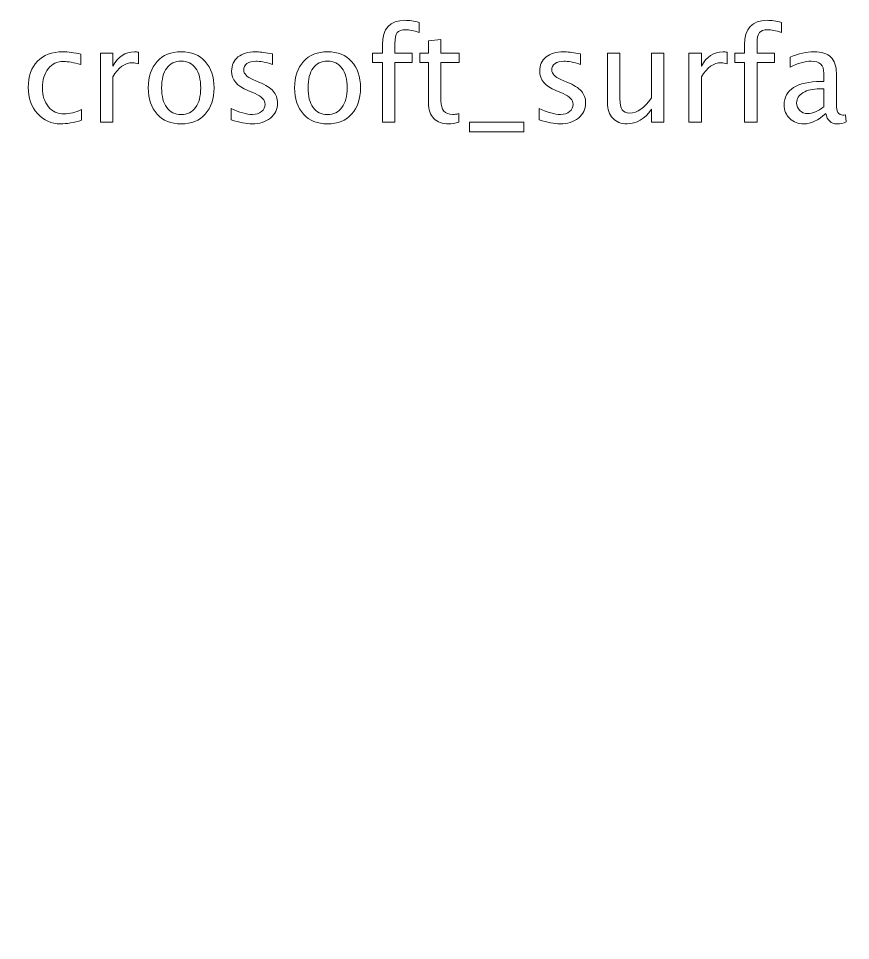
# Model space of a CAD drawing. Header units: centimetres. Extents: x -69 to 69, y -115 to 104.
# Drawn here: x -0.48 to 4.93, y -80.96 to -74.96 of the extents above; entities that cross this region are included whole.
import ezdxf

# ---------------------------------------------------------------- set-up
doc = ezdxf.new("R2010")
doc.units = ezdxf.units.CM
doc.header["$MEASUREMENT"] = 0
doc.layers.add('Layer 1', color=7, linetype='Continuous')

msp = doc.modelspace()

# ---------------------------------------------------------------- linework, layer by layer
at = {"layer": 'Layer 1', "lineweight": 53}
for points, knots in [([(-16.45, -86.45), (-16.45, -86.45), (-16.45, -74.95), (-16.45, -74.95), (-16.45, -74.95), (-16.45, -74.95), (-15.05, -74.95), (-15.05, -74.95), (-15.05, -74.95), (-14.77386, -74.95), (-14.55, -74.72614), (-14.55, -74.45), (-14.55, -74.45), (-14.55, -74.45), (-14.55, -68.05), (-14.55, -68.05), (-14.55, -68.05), (-14.55, -67.77386), (-14.77386, -67.55), (-15.05, -67.55), (-15.05, -67.55), (-15.05, -67.55), (-16.45, -67.55), (-16.45, -67.55), (-16.45, -67.55), (-16.45, -67.55), (-16.45, -63.55), (-16.45, -63.55), (-16.45, -63.55), (-16.45, -63.27386), (-16.22614, -63.05), (-15.95, -63.05), (-15.95, -63.05), (-15.95, -63.05), (15.95, -63.05), (15.95, -63.05), (15.95, -63.05), (16.22614, -63.05), (16.45, -63.27386), (16.45, -63.55), (16.45, -63.55), (16.45, -63.55), (16.45, -64.55), (16.45, -64.55), (16.45, -64.55), (16.45, -64.55), (15.05, -64.55), (15.05, -64.55), (15.05, -64.55), (14.77386, -64.55), (14.55, -64.77386), (14.55, -65.05), (14.55, -65.05), (14.55, -65.05), (14.55, -72.95), (14.55, -72.95), (14.55, -72.95), (14.55, -73.22614), (14.77386, -73.45), (15.05, -73.45), (15.05, -73.45), (15.05, -73.45), (16.45, -73.45), (16.45, -73.45), (16.45, -73.45), (16.45, -73.45), (16.45, -76.55), (16.45, -76.55), (16.45, -76.55), (16.45, -76.55), (15.05, -76.55), (15.05, -76.55), (15.05, -76.55), (14.77386, -76.55), (14.55, -76.77386), (14.55, -77.05), (14.55, -77.05), (14.55, -77.05), (14.55, -80.45), (14.55, -80.45), (14.55, -80.45), (14.55, -80.72614), (14.77386, -80.95), (15.05, -80.95), (15.05, -80.95), (15.05, -80.95), (16.45, -80.95), (16.45, -80.95), (16.45, -80.95), (16.45, -80.95), (16.45, -86.45), (16.45, -86.45), (16.45, -86.45), (16.45, -86.72614), (16.22614, -86.95), (15.95, -86.95), (15.95, -86.95), (15.95, -86.95), (-15.95, -86.95), (-15.95, -86.95), (-15.95, -86.95), (-16.22614, -86.95), (-16.45, -86.72614), (-16.45, -86.45)], [0, 0, 0, 0, 0.037037, 0.037037, 0.037037, 0.037037, 0.0740741, 0.0740741, 0.0740741, 0.0740741, 0.1111111, 0.1111111, 0.1111111, 0.1111111, 0.1481481, 0.1481481, 0.1481481, 0.1481481, 0.1851852, 0.1851852, 0.1851852, 0.1851852, 0.2222222, 0.2222222, 0.2222222, 0.2222222, 0.2592593, 0.2592593, 0.2592593, 0.2592593, 0.2962963, 0.2962963, 0.2962963, 0.2962963, 0.3333333, 0.3333333, 0.3333333, 0.3333333, 0.3703704, 0.3703704, 0.3703704, 0.3703704, 0.4074074, 0.4074074, 0.4074074, 0.4074074, 0.4444444, 0.4444444, 0.4444444, 0.4444444, 0.4814815, 0.4814815, 0.4814815, 0.4814815, 0.5185185, 0.5185185, 0.5185185, 0.5185185, 0.5555556, 0.5555556, 0.5555556, 0.5555556, 0.5925926, 0.5925926, 0.5925926, 0.5925926, 0.6296296, 0.6296296, 0.6296296, 0.6296296, 0.6666667, 0.6666667, 0.6666667, 0.6666667, 0.7037037, 0.7037037, 0.7037037, 0.7037037, 0.7407407, 0.7407407, 0.7407407, 0.7407407, 0.7777778, 0.7777778, 0.7777778, 0.7777778, 0.8148148, 0.8148148, 0.8148148, 0.8148148, 0.8518519, 0.8518519, 0.8518519, 0.8518519, 0.8888889, 0.8888889, 0.8888889, 0.8888889, 0.9259259, 0.9259259, 0.9259259, 0.9259259, 1, 1, 1, 1]), ([(-13, -66.25), (-13, -66.25), (13, -66.25), (13, -66.25), (13, -66.25), (13, -66.25), (13, -83.75), (13, -83.75), (13, -83.75), (13, -83.75), (-13, -83.75), (-13, -83.75), (-13, -83.75), (-13, -83.75), (-13, -66.25), (-13, -66.25)], [0, 0, 0, 0, 0.2, 0.2, 0.2, 0.2, 0.4, 0.4, 0.4, 0.4, 0.6, 0.6, 0.6, 0.6, 1, 1, 1, 1])]:
    msp.add_open_spline(points, degree=3, knots=knots, dxfattribs=at)
at = {"layer": 'Layer 1', "color": 30, "lineweight": 9}
for points, knots in [([(1.88893, -75.63724), (1.88893, -75.63724), (1.88893, -75.24947), (1.88893, -75.24947), (1.88893, -75.24947), (1.88893, -75.24947), (1.82529, -75.24947), (1.82529, -75.24947), (1.82529, -75.24947), (1.82529, -75.24947), (1.82529, -75.1885), (1.82529, -75.1885), (1.82529, -75.1885), (1.82529, -75.1885), (1.88893, -75.1885), (1.88893, -75.1885), (1.88893, -75.1885), (1.88893, -75.1885), (1.88893, -75.13474), (1.88893, -75.13474), (1.88893, -75.13474), (1.88893, -75.02778), (1.93776, -74.9743), (2.0354, -74.9743), (2.0354, -74.9743), (2.06278, -74.9743), (2.09382, -74.97881), (2.12854, -74.98784), (2.12854, -74.98784), (2.12854, -74.98784), (2.12854, -75.05304), (2.12854, -75.05304), (2.12854, -75.05304), (2.09171, -75.04118), (2.06222, -75.03526), (2.04006, -75.03526), (2.04006, -75.03526), (2.01311, -75.03526), (1.99476, -75.04161), (1.98503, -75.05445), (1.98503, -75.05445), (1.97515, -75.06729), (1.97021, -75.09114), (1.97021, -75.12599), (1.97021, -75.12599), (1.97021, -75.12599), (1.97021, -75.1885), (1.97021, -75.1885), (1.97021, -75.1885), (1.97021, -75.1885), (2.08296, -75.1885), (2.08296, -75.1885), (2.08296, -75.1885), (2.08296, -75.1885), (2.08296, -75.24947), (2.08296, -75.24947), (2.08296, -75.24947), (2.08296, -75.24947), (1.97021, -75.24947), (1.97021, -75.24947), (1.97021, -75.24947), (1.97021, -75.24947), (1.97021, -75.63724), (1.97021, -75.63724), (1.97021, -75.63724), (1.97021, -75.63724), (1.88893, -75.63724), (1.88893, -75.63724)], [0, 0, 0, 0, 0.0555556, 0.0555556, 0.0555556, 0.0555556, 0.1111111, 0.1111111, 0.1111111, 0.1111111, 0.1666667, 0.1666667, 0.1666667, 0.1666667, 0.2222222, 0.2222222, 0.2222222, 0.2222222, 0.2777778, 0.2777778, 0.2777778, 0.2777778, 0.3333333, 0.3333333, 0.3333333, 0.3333333, 0.3888889, 0.3888889, 0.3888889, 0.3888889, 0.4444444, 0.4444444, 0.4444444, 0.4444444, 0.5, 0.5, 0.5, 0.5, 0.5555556, 0.5555556, 0.5555556, 0.5555556, 0.6111111, 0.6111111, 0.6111111, 0.6111111, 0.6666667, 0.6666667, 0.6666667, 0.6666667, 0.7222222, 0.7222222, 0.7222222, 0.7222222, 0.7777778, 0.7777778, 0.7777778, 0.7777778, 0.8333333, 0.8333333, 0.8333333, 0.8333333, 0.8888889, 0.8888889, 0.8888889, 0.8888889, 1, 1, 1, 1]), ([(4.2438, -75.63724), (4.2438, -75.63724), (4.2438, -75.24947), (4.2438, -75.24947), (4.2438, -75.24947), (4.2438, -75.24947), (4.18016, -75.24947), (4.18016, -75.24947), (4.18016, -75.24947), (4.18016, -75.24947), (4.18016, -75.1885), (4.18016, -75.1885), (4.18016, -75.1885), (4.18016, -75.1885), (4.2438, -75.1885), (4.2438, -75.1885), (4.2438, -75.1885), (4.2438, -75.1885), (4.2438, -75.13474), (4.2438, -75.13474), (4.2438, -75.13474), (4.2438, -75.02778), (4.29263, -74.9743), (4.39027, -74.9743), (4.39027, -74.9743), (4.41765, -74.9743), (4.44869, -74.97881), (4.48341, -74.98784), (4.48341, -74.98784), (4.48341, -74.98784), (4.48341, -75.05304), (4.48341, -75.05304), (4.48341, -75.05304), (4.44658, -75.04118), (4.41709, -75.03526), (4.39493, -75.03526), (4.39493, -75.03526), (4.36798, -75.03526), (4.34963, -75.04161), (4.3399, -75.05445), (4.3399, -75.05445), (4.33002, -75.06729), (4.32508, -75.09114), (4.32508, -75.12599), (4.32508, -75.12599), (4.32508, -75.12599), (4.32508, -75.1885), (4.32508, -75.1885), (4.32508, -75.1885), (4.32508, -75.1885), (4.43783, -75.1885), (4.43783, -75.1885), (4.43783, -75.1885), (4.43783, -75.1885), (4.43783, -75.24947), (4.43783, -75.24947), (4.43783, -75.24947), (4.43783, -75.24947), (4.32508, -75.24947), (4.32508, -75.24947), (4.32508, -75.24947), (4.32508, -75.24947), (4.32508, -75.63724), (4.32508, -75.63724), (4.32508, -75.63724), (4.32508, -75.63724), (4.2438, -75.63724), (4.2438, -75.63724)], [0, 0, 0, 0, 0.0555556, 0.0555556, 0.0555556, 0.0555556, 0.1111111, 0.1111111, 0.1111111, 0.1111111, 0.1666667, 0.1666667, 0.1666667, 0.1666667, 0.2222222, 0.2222222, 0.2222222, 0.2222222, 0.2777778, 0.2777778, 0.2777778, 0.2777778, 0.3333333, 0.3333333, 0.3333333, 0.3333333, 0.3888889, 0.3888889, 0.3888889, 0.3888889, 0.4444444, 0.4444444, 0.4444444, 0.4444444, 0.5, 0.5, 0.5, 0.5, 0.5555556, 0.5555556, 0.5555556, 0.5555556, 0.6111111, 0.6111111, 0.6111111, 0.6111111, 0.6666667, 0.6666667, 0.6666667, 0.6666667, 0.7222222, 0.7222222, 0.7222222, 0.7222222, 0.7777778, 0.7777778, 0.7777778, 0.7777778, 0.8333333, 0.8333333, 0.8333333, 0.8333333, 0.8888889, 0.8888889, 0.8888889, 0.8888889, 1, 1, 1, 1]), ([(2.38564, -75.6371), (2.36052, -75.64401), (2.33865, -75.6474), (2.32017, -75.6474), (2.32017, -75.6474), (2.27868, -75.6474), (2.24636, -75.63555), (2.22322, -75.61184), (2.22322, -75.61184), (2.19994, -75.58813), (2.18837, -75.55525), (2.18837, -75.51306), (2.18837, -75.51306), (2.18837, -75.51306), (2.18837, -75.24947), (2.18837, -75.24947), (2.18837, -75.24947), (2.18837, -75.24947), (2.1322, -75.24947), (2.1322, -75.24947), (2.1322, -75.24947), (2.1322, -75.24947), (2.1322, -75.1885), (2.1322, -75.1885), (2.1322, -75.1885), (2.1322, -75.1885), (2.18837, -75.1885), (2.18837, -75.1885), (2.18837, -75.1885), (2.18837, -75.1885), (2.18837, -75.10737), (2.18837, -75.10737), (2.18837, -75.10737), (2.18837, -75.10737), (2.26965, -75.0996), (2.26965, -75.0996), (2.26965, -75.0996), (2.26965, -75.0996), (2.26965, -75.1885), (2.26965, -75.1885), (2.26965, -75.1885), (2.26965, -75.1885), (2.38733, -75.1885), (2.38733, -75.1885), (2.38733, -75.1885), (2.38733, -75.1885), (2.38733, -75.24947), (2.38733, -75.24947), (2.38733, -75.24947), (2.38733, -75.24947), (2.26965, -75.24947), (2.26965, -75.24947), (2.26965, -75.24947), (2.26965, -75.24947), (2.26965, -75.49839), (2.26965, -75.49839), (2.26965, -75.49839), (2.26965, -75.55709), (2.29519, -75.58644), (2.34613, -75.58644), (2.34613, -75.58644), (2.357, -75.58644), (2.37012, -75.58461), (2.38564, -75.58108), (2.38564, -75.58108), (2.38564, -75.58108), (2.38564, -75.6371), (2.38564, -75.6371)], [0, 0, 0, 0, 0.0555556, 0.0555556, 0.0555556, 0.0555556, 0.1111111, 0.1111111, 0.1111111, 0.1111111, 0.1666667, 0.1666667, 0.1666667, 0.1666667, 0.2222222, 0.2222222, 0.2222222, 0.2222222, 0.2777778, 0.2777778, 0.2777778, 0.2777778, 0.3333333, 0.3333333, 0.3333333, 0.3333333, 0.3888889, 0.3888889, 0.3888889, 0.3888889, 0.4444444, 0.4444444, 0.4444444, 0.4444444, 0.5, 0.5, 0.5, 0.5, 0.5555556, 0.5555556, 0.5555556, 0.5555556, 0.6111111, 0.6111111, 0.6111111, 0.6111111, 0.6666667, 0.6666667, 0.6666667, 0.6666667, 0.7222222, 0.7222222, 0.7222222, 0.7222222, 0.7777778, 0.7777778, 0.7777778, 0.7777778, 0.8333333, 0.8333333, 0.8333333, 0.8333333, 0.8888889, 0.8888889, 0.8888889, 0.8888889, 1, 1, 1, 1]), ([(-0.06675, -75.62369), (-0.11938, -75.6395), (-0.16482, -75.6474), (-0.20306, -75.6474), (-0.20306, -75.6474), (-0.26374, -75.6474), (-0.31397, -75.62496), (-0.35391, -75.58023), (-0.35391, -75.58023), (-0.39384, -75.53536), (-0.41388, -75.47877), (-0.41388, -75.41061), (-0.41388, -75.41061), (-0.41388, -75.3378), (-0.39412, -75.28093), (-0.35461, -75.24029), (-0.35461, -75.24029), (-0.3151, -75.19951), (-0.25993, -75.17919), (-0.18909, -75.17919), (-0.18909, -75.17919), (-0.15423, -75.17919), (-0.11501, -75.18399), (-0.07183, -75.19358), (-0.07183, -75.19358), (-0.07183, -75.19358), (-0.07183, -75.26217), (-0.07183, -75.26217), (-0.07183, -75.26217), (-0.11769, -75.24862), (-0.15508, -75.24185), (-0.18387, -75.24185), (-0.18387, -75.24185), (-0.22564, -75.24185), (-0.25908, -75.25751), (-0.28406, -75.28869), (-0.28406, -75.28869), (-0.30903, -75.31988), (-0.32159, -75.36151), (-0.32159, -75.41344), (-0.32159, -75.41344), (-0.32159, -75.46381), (-0.30861, -75.50445), (-0.28279, -75.53564), (-0.28279, -75.53564), (-0.25696, -75.56668), (-0.22324, -75.58221), (-0.18133, -75.58221), (-0.18133, -75.58221), (-0.14422, -75.58221), (-0.10612, -75.57261), (-0.06675, -75.55342), (-0.06675, -75.55342), (-0.06675, -75.55342), (-0.06675, -75.62369), (-0.06675, -75.62369)], [0, 0, 0, 0, 0.0666667, 0.0666667, 0.0666667, 0.0666667, 0.1333333, 0.1333333, 0.1333333, 0.1333333, 0.2, 0.2, 0.2, 0.2, 0.2666667, 0.2666667, 0.2666667, 0.2666667, 0.3333333, 0.3333333, 0.3333333, 0.3333333, 0.4, 0.4, 0.4, 0.4, 0.4666667, 0.4666667, 0.4666667, 0.4666667, 0.5333333, 0.5333333, 0.5333333, 0.5333333, 0.6, 0.6, 0.6, 0.6, 0.6666667, 0.6666667, 0.6666667, 0.6666667, 0.7333333, 0.7333333, 0.7333333, 0.7333333, 0.8, 0.8, 0.8, 0.8, 0.8666667, 0.8666667, 0.8666667, 0.8666667, 1, 1, 1, 1]), ([(0.05532, -75.63724), (0.05532, -75.63724), (0.05532, -75.1885), (0.05532, -75.1885), (0.05532, -75.1885), (0.05532, -75.1885), (0.1366, -75.1885), (0.1366, -75.1885), (0.1366, -75.1885), (0.1366, -75.1885), (0.1366, -75.27331), (0.1366, -75.27331), (0.1366, -75.27331), (0.16892, -75.21052), (0.21576, -75.17919), (0.27729, -75.17919), (0.27729, -75.17919), (0.28561, -75.17919), (0.29436, -75.1799), (0.30339, -75.18131), (0.30339, -75.18131), (0.30339, -75.18131), (0.30339, -75.25737), (0.30339, -75.25737), (0.30339, -75.25737), (0.28928, -75.25271), (0.27687, -75.25031), (0.26614, -75.25031), (0.26614, -75.25031), (0.21449, -75.25031), (0.17131, -75.28079), (0.1366, -75.34189), (0.1366, -75.34189), (0.1366, -75.34189), (0.1366, -75.63724), (0.1366, -75.63724), (0.1366, -75.63724), (0.1366, -75.63724), (0.05532, -75.63724), (0.05532, -75.63724)], [0, 0, 0, 0, 0.0909091, 0.0909091, 0.0909091, 0.0909091, 0.1818182, 0.1818182, 0.1818182, 0.1818182, 0.2727273, 0.2727273, 0.2727273, 0.2727273, 0.3636364, 0.3636364, 0.3636364, 0.3636364, 0.4545455, 0.4545455, 0.4545455, 0.4545455, 0.5454545, 0.5454545, 0.5454545, 0.5454545, 0.6363636, 0.6363636, 0.6363636, 0.6363636, 0.7272727, 0.7272727, 0.7272727, 0.7272727, 0.8181818, 0.8181818, 0.8181818, 0.8181818, 1, 1, 1, 1]), ([(0.5804, -75.6474), (0.5145, -75.6474), (0.46229, -75.62637), (0.4239, -75.58432), (0.4239, -75.58432), (0.38538, -75.54227), (0.36619, -75.48512), (0.36619, -75.41301), (0.36619, -75.41301), (0.36619, -75.34105), (0.38538, -75.28404), (0.4239, -75.24213), (0.4239, -75.24213), (0.46229, -75.20022), (0.5145, -75.17919), (0.5804, -75.17919), (0.5804, -75.17919), (0.6463, -75.17919), (0.69851, -75.20022), (0.73689, -75.24213), (0.73689, -75.24213), (0.77541, -75.28404), (0.79461, -75.34105), (0.79461, -75.41301), (0.79461, -75.41301), (0.79461, -75.48512), (0.77541, -75.54227), (0.73689, -75.58432), (0.73689, -75.58432), (0.69851, -75.62637), (0.6463, -75.6474), (0.5804, -75.6474)], [0, 0, 0, 0, 0.1111111, 0.1111111, 0.1111111, 0.1111111, 0.2222222, 0.2222222, 0.2222222, 0.2222222, 0.3333333, 0.3333333, 0.3333333, 0.3333333, 0.4444444, 0.4444444, 0.4444444, 0.4444444, 0.5555556, 0.5555556, 0.5555556, 0.5555556, 0.6666667, 0.6666667, 0.6666667, 0.6666667, 0.7777778, 0.7777778, 0.7777778, 0.7777778, 1, 1, 1, 1]), ([(0.9058, -75.62115), (0.9058, -75.62115), (0.9058, -75.54665), (0.9058, -75.54665), (0.9058, -75.54665), (0.959, -75.57318), (1.00515, -75.58644), (1.04452, -75.58644), (1.04452, -75.58644), (1.06794, -75.58644), (1.08741, -75.58009), (1.1028, -75.56739), (1.1028, -75.56739), (1.11818, -75.55483), (1.12594, -75.53903), (1.12594, -75.51998), (1.12594, -75.51998), (1.12594, -75.49218), (1.10435, -75.46918), (1.06117, -75.45097), (1.06117, -75.45097), (1.06117, -75.45097), (1.01361, -75.43079), (1.01361, -75.43079), (1.01361, -75.43079), (0.94348, -75.40172), (0.90834, -75.35967), (0.90834, -75.30506), (0.90834, -75.30506), (0.90834, -75.26598), (0.92217, -75.23521), (0.94983, -75.21278), (0.94983, -75.21278), (0.97749, -75.19034), (1.01545, -75.17919), (1.06357, -75.17919), (1.06357, -75.17919), (1.08854, -75.17919), (1.11959, -75.18258), (1.15642, -75.18949), (1.15642, -75.18949), (1.15642, -75.18949), (1.17335, -75.19274), (1.17335, -75.19274), (1.17335, -75.19274), (1.17335, -75.19274), (1.17335, -75.26047), (1.17335, -75.26047), (1.17335, -75.26047), (1.12805, -75.24693), (1.09193, -75.24015), (1.06498, -75.24015), (1.06498, -75.24015), (1.04127, -75.24015), (1.0225, -75.24537), (1.00825, -75.25567), (1.00825, -75.25567), (0.99414, -75.26598), (0.98708, -75.2798), (0.98708, -75.29716), (0.98708, -75.29716), (0.98708, -75.32157), (1.00684, -75.34232), (1.04649, -75.35911), (1.04649, -75.35911), (1.04649, -75.35911), (1.08558, -75.37562), (1.08558, -75.37562), (1.08558, -75.37562), (1.12989, -75.39425), (1.16122, -75.414), (1.17956, -75.43474), (1.17956, -75.43474), (1.19805, -75.45549), (1.20722, -75.48145), (1.20722, -75.5125), (1.20722, -75.5125), (1.20722, -75.55187), (1.1917, -75.58418), (1.16051, -75.60944), (1.16051, -75.60944), (1.12947, -75.6347), (1.08967, -75.6474), (1.04127, -75.6474), (1.04127, -75.6474), (1.00402, -75.6474), (0.959, -75.63865), (0.9058, -75.62115)], [0, 0, 0, 0, 0.0434783, 0.0434783, 0.0434783, 0.0434783, 0.0869565, 0.0869565, 0.0869565, 0.0869565, 0.1304348, 0.1304348, 0.1304348, 0.1304348, 0.173913, 0.173913, 0.173913, 0.173913, 0.2173913, 0.2173913, 0.2173913, 0.2173913, 0.2608696, 0.2608696, 0.2608696, 0.2608696, 0.3043478, 0.3043478, 0.3043478, 0.3043478, 0.3478261, 0.3478261, 0.3478261, 0.3478261, 0.3913043, 0.3913043, 0.3913043, 0.3913043, 0.4347826, 0.4347826, 0.4347826, 0.4347826, 0.4782609, 0.4782609, 0.4782609, 0.4782609, 0.5217391, 0.5217391, 0.5217391, 0.5217391, 0.5652174, 0.5652174, 0.5652174, 0.5652174, 0.6086957, 0.6086957, 0.6086957, 0.6086957, 0.6521739, 0.6521739, 0.6521739, 0.6521739, 0.6956522, 0.6956522, 0.6956522, 0.6956522, 0.7391304, 0.7391304, 0.7391304, 0.7391304, 0.7826087, 0.7826087, 0.7826087, 0.7826087, 0.826087, 0.826087, 0.826087, 0.826087, 0.8695652, 0.8695652, 0.8695652, 0.8695652, 0.9130435, 0.9130435, 0.9130435, 0.9130435, 1, 1, 1, 1]), ([(1.5322, -75.6474), (1.4663, -75.6474), (1.41409, -75.62637), (1.3757, -75.58432), (1.3757, -75.58432), (1.33718, -75.54227), (1.31799, -75.48512), (1.31799, -75.41301), (1.31799, -75.41301), (1.31799, -75.34105), (1.33718, -75.28404), (1.3757, -75.24213), (1.3757, -75.24213), (1.41409, -75.20022), (1.4663, -75.17919), (1.5322, -75.17919), (1.5322, -75.17919), (1.5981, -75.17919), (1.65031, -75.20022), (1.68869, -75.24213), (1.68869, -75.24213), (1.72721, -75.28404), (1.74641, -75.34105), (1.74641, -75.41301), (1.74641, -75.41301), (1.74641, -75.48512), (1.72721, -75.54227), (1.68869, -75.58432), (1.68869, -75.58432), (1.65031, -75.62637), (1.5981, -75.6474), (1.5322, -75.6474)], [0, 0, 0, 0, 0.1111111, 0.1111111, 0.1111111, 0.1111111, 0.2222222, 0.2222222, 0.2222222, 0.2222222, 0.3333333, 0.3333333, 0.3333333, 0.3333333, 0.4444444, 0.4444444, 0.4444444, 0.4444444, 0.5555556, 0.5555556, 0.5555556, 0.5555556, 0.6666667, 0.6666667, 0.6666667, 0.6666667, 0.7777778, 0.7777778, 0.7777778, 0.7777778, 1, 1, 1, 1]), ([(2.90888, -75.62115), (2.90888, -75.62115), (2.90888, -75.54665), (2.90888, -75.54665), (2.90888, -75.54665), (2.96208, -75.57318), (3.00823, -75.58644), (3.0476, -75.58644), (3.0476, -75.58644), (3.07102, -75.58644), (3.09049, -75.58009), (3.10588, -75.56739), (3.10588, -75.56739), (3.12126, -75.55483), (3.12902, -75.53903), (3.12902, -75.51998), (3.12902, -75.51998), (3.12902, -75.49218), (3.10743, -75.46918), (3.06425, -75.45097), (3.06425, -75.45097), (3.06425, -75.45097), (3.01669, -75.43079), (3.01669, -75.43079), (3.01669, -75.43079), (2.94656, -75.40172), (2.91142, -75.35967), (2.91142, -75.30506), (2.91142, -75.30506), (2.91142, -75.26598), (2.92525, -75.23521), (2.95291, -75.21278), (2.95291, -75.21278), (2.98057, -75.19034), (3.01853, -75.17919), (3.06665, -75.17919), (3.06665, -75.17919), (3.09162, -75.17919), (3.12267, -75.18258), (3.1595, -75.18949), (3.1595, -75.18949), (3.1595, -75.18949), (3.17643, -75.19274), (3.17643, -75.19274), (3.17643, -75.19274), (3.17643, -75.19274), (3.17643, -75.26047), (3.17643, -75.26047), (3.17643, -75.26047), (3.13113, -75.24693), (3.09501, -75.24015), (3.06806, -75.24015), (3.06806, -75.24015), (3.04435, -75.24015), (3.02558, -75.24537), (3.01133, -75.25567), (3.01133, -75.25567), (2.99722, -75.26598), (2.99016, -75.2798), (2.99016, -75.29716), (2.99016, -75.29716), (2.99016, -75.32157), (3.00992, -75.34232), (3.04957, -75.35911), (3.04957, -75.35911), (3.04957, -75.35911), (3.08866, -75.37562), (3.08866, -75.37562), (3.08866, -75.37562), (3.13297, -75.39425), (3.1643, -75.414), (3.18264, -75.43474), (3.18264, -75.43474), (3.20113, -75.45549), (3.2103, -75.48145), (3.2103, -75.5125), (3.2103, -75.5125), (3.2103, -75.55187), (3.19478, -75.58418), (3.16359, -75.60944), (3.16359, -75.60944), (3.13255, -75.6347), (3.09275, -75.6474), (3.04435, -75.6474), (3.04435, -75.6474), (3.0071, -75.6474), (2.96208, -75.63865), (2.90888, -75.62115)], [0, 0, 0, 0, 0.0434783, 0.0434783, 0.0434783, 0.0434783, 0.0869565, 0.0869565, 0.0869565, 0.0869565, 0.1304348, 0.1304348, 0.1304348, 0.1304348, 0.173913, 0.173913, 0.173913, 0.173913, 0.2173913, 0.2173913, 0.2173913, 0.2173913, 0.2608696, 0.2608696, 0.2608696, 0.2608696, 0.3043478, 0.3043478, 0.3043478, 0.3043478, 0.3478261, 0.3478261, 0.3478261, 0.3478261, 0.3913043, 0.3913043, 0.3913043, 0.3913043, 0.4347826, 0.4347826, 0.4347826, 0.4347826, 0.4782609, 0.4782609, 0.4782609, 0.4782609, 0.5217391, 0.5217391, 0.5217391, 0.5217391, 0.5652174, 0.5652174, 0.5652174, 0.5652174, 0.6086957, 0.6086957, 0.6086957, 0.6086957, 0.6521739, 0.6521739, 0.6521739, 0.6521739, 0.6956522, 0.6956522, 0.6956522, 0.6956522, 0.7391304, 0.7391304, 0.7391304, 0.7391304, 0.7826087, 0.7826087, 0.7826087, 0.7826087, 0.826087, 0.826087, 0.826087, 0.826087, 0.8695652, 0.8695652, 0.8695652, 0.8695652, 0.9130435, 0.9130435, 0.9130435, 0.9130435, 1, 1, 1, 1]), ([(3.63772, -75.63724), (3.63772, -75.63724), (3.63772, -75.55286), (3.63772, -75.55286), (3.63772, -75.55286), (3.5944, -75.61593), (3.54177, -75.6474), (3.47996, -75.6474), (3.47996, -75.6474), (3.44073, -75.6474), (3.40955, -75.63512), (3.3864, -75.61043), (3.3864, -75.61043), (3.36312, -75.58573), (3.35155, -75.55257), (3.35155, -75.51066), (3.35155, -75.51066), (3.35155, -75.51066), (3.35155, -75.1885), (3.35155, -75.1885), (3.35155, -75.1885), (3.35155, -75.1885), (3.43283, -75.1885), (3.43283, -75.1885), (3.43283, -75.1885), (3.43283, -75.1885), (3.43283, -75.48413), (3.43283, -75.48413), (3.43283, -75.48413), (3.43283, -75.51786), (3.43777, -75.54171), (3.44751, -75.55582), (3.44751, -75.55582), (3.45738, -75.57007), (3.47375, -75.57713), (3.49675, -75.57713), (3.49675, -75.57713), (3.54643, -75.57713), (3.59356, -75.54453), (3.63772, -75.47919), (3.63772, -75.47919), (3.63772, -75.47919), (3.63772, -75.1885), (3.63772, -75.1885), (3.63772, -75.1885), (3.63772, -75.1885), (3.71901, -75.1885), (3.71901, -75.1885), (3.71901, -75.1885), (3.71901, -75.1885), (3.71901, -75.63724), (3.71901, -75.63724), (3.71901, -75.63724), (3.71901, -75.63724), (3.63772, -75.63724), (3.63772, -75.63724)], [0, 0, 0, 0, 0.0666667, 0.0666667, 0.0666667, 0.0666667, 0.1333333, 0.1333333, 0.1333333, 0.1333333, 0.2, 0.2, 0.2, 0.2, 0.2666667, 0.2666667, 0.2666667, 0.2666667, 0.3333333, 0.3333333, 0.3333333, 0.3333333, 0.4, 0.4, 0.4, 0.4, 0.4666667, 0.4666667, 0.4666667, 0.4666667, 0.5333333, 0.5333333, 0.5333333, 0.5333333, 0.6, 0.6, 0.6, 0.6, 0.6666667, 0.6666667, 0.6666667, 0.6666667, 0.7333333, 0.7333333, 0.7333333, 0.7333333, 0.8, 0.8, 0.8, 0.8, 0.8666667, 0.8666667, 0.8666667, 0.8666667, 1, 1, 1, 1]), ([(3.88213, -75.63724), (3.88213, -75.63724), (3.88213, -75.1885), (3.88213, -75.1885), (3.88213, -75.1885), (3.88213, -75.1885), (3.96341, -75.1885), (3.96341, -75.1885), (3.96341, -75.1885), (3.96341, -75.1885), (3.96341, -75.27331), (3.96341, -75.27331), (3.96341, -75.27331), (3.99573, -75.21052), (4.04257, -75.17919), (4.1041, -75.17919), (4.1041, -75.17919), (4.11242, -75.17919), (4.12117, -75.1799), (4.1302, -75.18131), (4.1302, -75.18131), (4.1302, -75.18131), (4.1302, -75.25737), (4.1302, -75.25737), (4.1302, -75.25737), (4.11609, -75.25271), (4.10368, -75.25031), (4.09295, -75.25031), (4.09295, -75.25031), (4.0413, -75.25031), (3.99812, -75.28079), (3.96341, -75.34189), (3.96341, -75.34189), (3.96341, -75.34189), (3.96341, -75.63724), (3.96341, -75.63724), (3.96341, -75.63724), (3.96341, -75.63724), (3.88213, -75.63724), (3.88213, -75.63724)], [0, 0, 0, 0, 0.0909091, 0.0909091, 0.0909091, 0.0909091, 0.1818182, 0.1818182, 0.1818182, 0.1818182, 0.2727273, 0.2727273, 0.2727273, 0.2727273, 0.3636364, 0.3636364, 0.3636364, 0.3636364, 0.4545455, 0.4545455, 0.4545455, 0.4545455, 0.5454545, 0.5454545, 0.5454545, 0.5454545, 0.6363636, 0.6363636, 0.6363636, 0.6363636, 0.7272727, 0.7272727, 0.7272727, 0.7272727, 0.8181818, 0.8181818, 0.8181818, 0.8181818, 1, 1, 1, 1]), ([(4.77113, -75.58009), (4.72231, -75.62496), (4.67532, -75.6474), (4.63016, -75.6474), (4.63016, -75.6474), (4.59305, -75.6474), (4.56215, -75.63583), (4.53773, -75.61255), (4.53773, -75.61255), (4.51318, -75.58926), (4.5009, -75.55991), (4.5009, -75.52449), (4.5009, -75.52449), (4.5009, -75.47553), (4.52151, -75.43785), (4.56271, -75.4116), (4.56271, -75.4116), (4.60392, -75.38536), (4.66304, -75.37223), (4.74009, -75.37223), (4.74009, -75.37223), (4.74009, -75.37223), (4.75914, -75.37223), (4.75914, -75.37223), (4.75914, -75.37223), (4.75914, -75.37223), (4.75914, -75.31819), (4.75914, -75.31819), (4.75914, -75.31819), (4.75914, -75.26612), (4.73204, -75.24015), (4.67772, -75.24015), (4.67772, -75.24015), (4.63567, -75.24015), (4.58966, -75.25342), (4.53985, -75.27995), (4.53985, -75.27995), (4.53985, -75.27995), (4.53985, -75.21306), (4.53985, -75.21306), (4.53985, -75.21306), (4.5946, -75.19048), (4.64625, -75.17919), (4.69465, -75.17919), (4.69465, -75.17919), (4.74446, -75.17919), (4.78129, -75.19048), (4.80486, -75.2132), (4.80486, -75.2132), (4.82856, -75.23592), (4.84042, -75.27091), (4.84042, -75.31819), (4.84042, -75.31819), (4.84042, -75.31819), (4.84042, -75.52096), (4.84042, -75.52096), (4.84042, -75.52096), (4.84042, -75.56739), (4.85467, -75.59067), (4.88332, -75.59067), (4.88332, -75.59067), (4.88684, -75.59067), (4.89207, -75.59011), (4.89898, -75.58898), (4.89898, -75.58898), (4.89898, -75.58898), (4.90477, -75.63414), (4.90477, -75.63414), (4.90477, -75.63414), (4.88628, -75.64303), (4.86596, -75.6474), (4.84366, -75.6474), (4.84366, -75.6474), (4.8057, -75.6474), (4.78157, -75.62496), (4.77113, -75.58009)], [0, 0, 0, 0, 0.05, 0.05, 0.05, 0.05, 0.1, 0.1, 0.1, 0.1, 0.15, 0.15, 0.15, 0.15, 0.2, 0.2, 0.2, 0.2, 0.25, 0.25, 0.25, 0.25, 0.3, 0.3, 0.3, 0.3, 0.35, 0.35, 0.35, 0.35, 0.4, 0.4, 0.4, 0.4, 0.45, 0.45, 0.45, 0.45, 0.5, 0.5, 0.5, 0.5, 0.55, 0.55, 0.55, 0.55, 0.6, 0.6, 0.6, 0.6, 0.65, 0.65, 0.65, 0.65, 0.7, 0.7, 0.7, 0.7, 0.75, 0.75, 0.75, 0.75, 0.8, 0.8, 0.8, 0.8, 0.85, 0.85, 0.85, 0.85, 0.9, 0.9, 0.9, 0.9, 1, 1, 1, 1]), ([(0.58026, -75.58644), (0.62047, -75.58644), (0.6518, -75.57134), (0.6741, -75.541), (0.6741, -75.541), (0.69625, -75.5108), (0.7074, -75.46805), (0.7074, -75.41301), (0.7074, -75.41301), (0.7074, -75.35812), (0.69625, -75.31551), (0.6741, -75.28531), (0.6741, -75.28531), (0.6518, -75.25525), (0.62047, -75.24015), (0.58026, -75.24015), (0.58026, -75.24015), (0.5399, -75.24015), (0.50857, -75.25525), (0.48656, -75.28531), (0.48656, -75.28531), (0.4644, -75.31551), (0.4534, -75.35812), (0.4534, -75.41301), (0.4534, -75.41301), (0.4534, -75.46805), (0.4644, -75.5108), (0.48656, -75.541), (0.48656, -75.541), (0.50857, -75.57134), (0.5399, -75.58644), (0.58026, -75.58644)], [0, 0, 0, 0, 0.1111111, 0.1111111, 0.1111111, 0.1111111, 0.2222222, 0.2222222, 0.2222222, 0.2222222, 0.3333333, 0.3333333, 0.3333333, 0.3333333, 0.4444444, 0.4444444, 0.4444444, 0.4444444, 0.5555556, 0.5555556, 0.5555556, 0.5555556, 0.6666667, 0.6666667, 0.6666667, 0.6666667, 0.7777778, 0.7777778, 0.7777778, 0.7777778, 1, 1, 1, 1]), ([(1.53206, -75.58644), (1.57227, -75.58644), (1.6036, -75.57134), (1.6259, -75.541), (1.6259, -75.541), (1.64805, -75.5108), (1.6592, -75.46805), (1.6592, -75.41301), (1.6592, -75.41301), (1.6592, -75.35812), (1.64805, -75.31551), (1.6259, -75.28531), (1.6259, -75.28531), (1.6036, -75.25525), (1.57227, -75.24015), (1.53206, -75.24015), (1.53206, -75.24015), (1.4917, -75.24015), (1.46037, -75.25525), (1.43836, -75.28531), (1.43836, -75.28531), (1.4162, -75.31551), (1.4052, -75.35812), (1.4052, -75.41301), (1.4052, -75.41301), (1.4052, -75.46805), (1.4162, -75.5108), (1.43836, -75.541), (1.43836, -75.541), (1.46037, -75.57134), (1.4917, -75.58644), (1.53206, -75.58644)], [0, 0, 0, 0, 0.1111111, 0.1111111, 0.1111111, 0.1111111, 0.2222222, 0.2222222, 0.2222222, 0.2222222, 0.3333333, 0.3333333, 0.3333333, 0.3333333, 0.4444444, 0.4444444, 0.4444444, 0.4444444, 0.5555556, 0.5555556, 0.5555556, 0.5555556, 0.6666667, 0.6666667, 0.6666667, 0.6666667, 0.7777778, 0.7777778, 0.7777778, 0.7777778, 1, 1, 1, 1]), ([(4.75914, -75.53578), (4.75914, -75.53578), (4.75914, -75.42049), (4.75914, -75.42049), (4.75914, -75.42049), (4.75914, -75.42049), (4.73303, -75.41965), (4.73303, -75.41965), (4.73303, -75.41965), (4.68788, -75.41965), (4.65147, -75.42797), (4.62367, -75.44462), (4.62367, -75.44462), (4.59601, -75.46141), (4.58218, -75.48357), (4.58218, -75.51123), (4.58218, -75.51123), (4.58218, -75.53056), (4.5891, -75.54693), (4.60279, -75.56033), (4.60279, -75.56033), (4.61662, -75.57374), (4.63341, -75.58051), (4.6533, -75.58051), (4.6533, -75.58051), (4.68717, -75.58051), (4.72245, -75.56556), (4.75914, -75.53578)], [0, 0, 0, 0, 0.125, 0.125, 0.125, 0.125, 0.25, 0.25, 0.25, 0.25, 0.375, 0.375, 0.375, 0.375, 0.5, 0.5, 0.5, 0.5, 0.625, 0.625, 0.625, 0.625, 0.75, 0.75, 0.75, 0.75, 1, 1, 1, 1]), ([(2.45591, -75.6982), (2.45591, -75.6982), (2.45591, -75.63724), (2.45591, -75.63724), (2.45591, -75.63724), (2.45591, -75.63724), (2.80812, -75.63724), (2.80812, -75.63724), (2.80812, -75.63724), (2.80812, -75.63724), (2.80812, -75.6982), (2.80812, -75.6982), (2.80812, -75.6982), (2.80812, -75.6982), (2.45591, -75.6982), (2.45591, -75.6982)], [0, 0, 0, 0, 0.2, 0.2, 0.2, 0.2, 0.4, 0.4, 0.4, 0.4, 0.6, 0.6, 0.6, 0.6, 1, 1, 1, 1])]:
    msp.add_open_spline(points, degree=3, knots=knots, dxfattribs=at)

doc.saveas('drawing.dxf')
